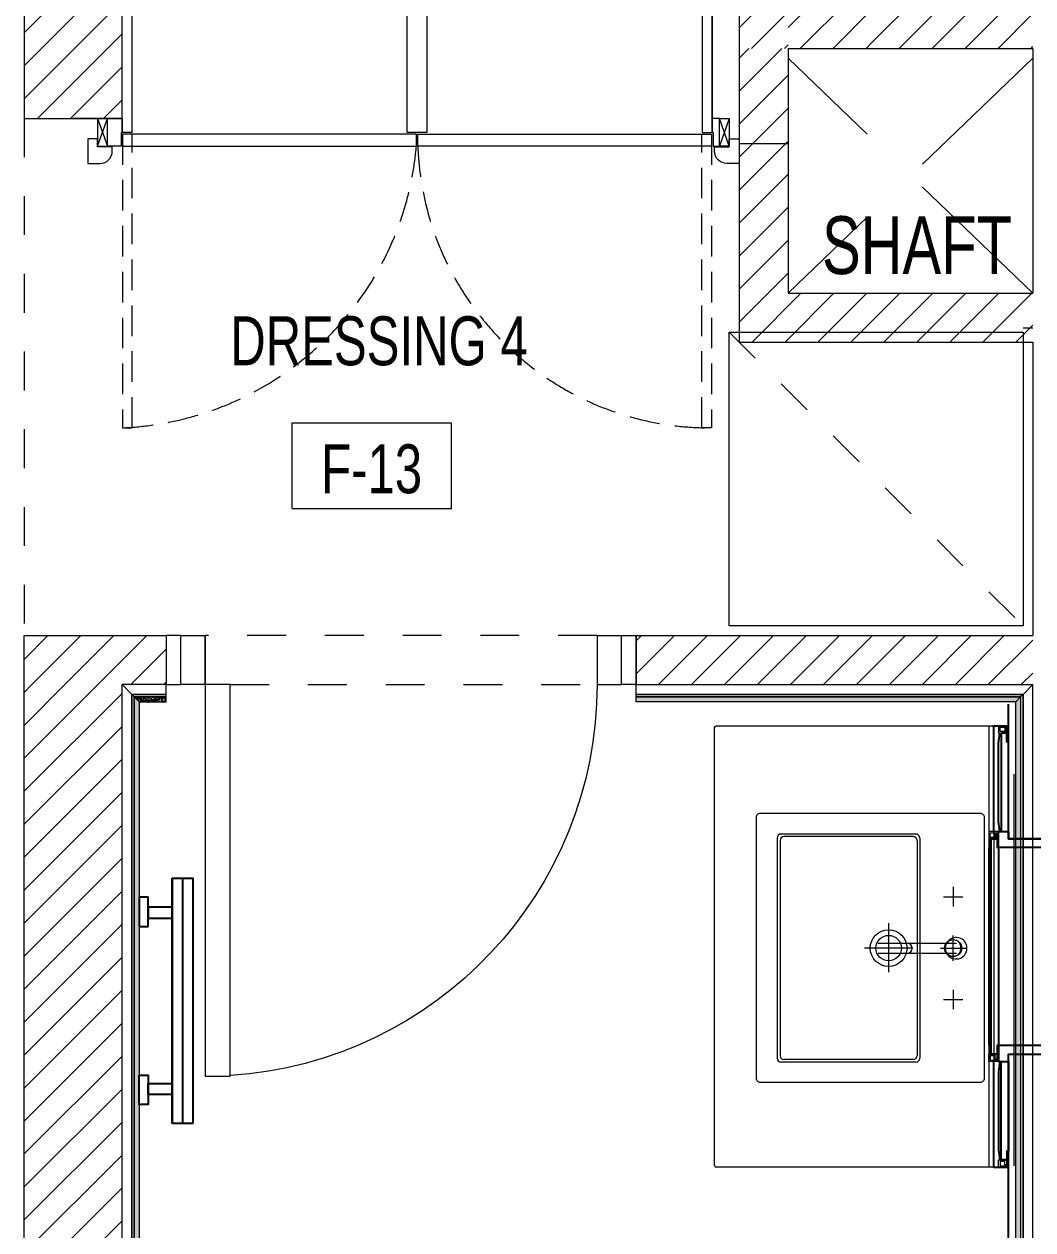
# Model space of a CAD drawing. Header units: millimetres. Extents: x -18512 to 101824, y -95768 to 52898.
# Drawn here: x 59908 to 61968, y -61091 to -58628 of the extents above; entities that cross this region are included whole.
import ezdxf

# ---------------------------------------------------------------- set-up
doc = ezdxf.new("R2010")
doc.units = ezdxf.units.MM
doc.header["$LTSCALE"] = 25
for name, pattern in [('CENTER2', [28.575, 19.05, -3.175, 3.175, -3.175]), ('Dash', [6.35, 3.175, -3.175]), ('Dash 3mm', [6, 3, -3]), ('DASHED', [0.75, 0.5, -0.25]), ('HIDDEN', [0.375, 0.25, -0.125])]:
    doc.linetypes.add(name, pattern=pattern)
doc.layers.get('0').update_dxf_attribs({"color": 254, "lineweight": 0})
for name, color, linetype in [('1_Wall finish', 2, 'Continuous'), ('2_Doors', 2, 'Continuous'), ('3_Joinery', 1, 'Continuous'), ('AR WALL HATCH', 8, 'Continuous'), ('HAT', 8, 'Continuous')]:
    doc.layers.add(name, color=color, linetype=linetype)
for name, color, linetype, lineweight in [('_FW_FUR_FIXED', 62, 'Continuous', 0), ('A-ANNO-TEXT', 2, 'Continuous', 9), ('A-AREA-IDEN', 2, 'Continuous', 9), ('A-DETL-MBND', 5, 'HIDDEN', 9), ('A-DOOR', 31, 'Continuous', 18), ('A-WOODEN DOOR FRAM', 9, 'Continuous', 9), ('A700-2 Joinery', 90, 'Continuous', 15), ('hatch', 252, 'Continuous', 0), ('I-FLR-TILE', 253, 'Continuous', 9), ('I-WALL', 2, 'Continuous', 9), ('Q-CASE', 31, 'Continuous', 13), ('Q-CASE-HDLN', 31, 'Dash 3mm', 13)]:
    doc.layers.add(name, color=color, linetype=linetype, lineweight=lineweight)
doc.styles.add('Arial Narrow_3', font='fi_9001f.ttf', dxfattribs={"width": 0.75, "height": 117.993921})
doc.styles.add('Arial Narrow_4', font='fi_9001f.ttf', dxfattribs={"width": 0.75, "height": 147.492401})
pattern_1 = [(37.5, (59229.075, -102497.3092), (-0.16000313, 4.89413237), [0, -3.8608, 0, -4.318, 0, -4.1275]), (7.5, (59229.075, -102497.309), (4.4952328, 7.168251), [0, -2.0828, 0, -3.4798, 0, -1.3335]), (327.5, (59225.951, -102497.3092), (7.9099237, 0.01437185), [0, -1.27, 0, -4.572, 0, -5.969]), (317.5, (59225.951, -102497.309), (7.6355645, 2.2292932), [0, -0.635, 0, -2.9972, 0, -3.429])]
pattern_2 = [(45, (59229.075, -102497.31), (-33.67596, 33.67596), [])]

# ---------------------------------------------------------------- blocks, each defined once
blk = doc.blocks.new('E  Naga_Single-Panel3 - NAGA-Formal Powder Room Door _WD04_-9060553-FIRST FLOOR PLAN')
at = {"layer": 'A-DOOR', "lineweight": 18}
for p, q in [((-400, 50), (-450, 50)), ((-400, 50), (-400, -50)), ((450, 50), (400, 50)), ((400, 50), (400, -50)), ((400, -50), (400, 50)), ((-400, -50), (-450, -50)), ((349, -850), (349, -50)), ((349, -50), (400, -50)), ((400, -50), (400, -850)), ((400, -50), (450, -50)), ((400, -850), (349, -850))]:
    blk.add_line(p, q, dxfattribs=at)
at = {"layer": 'A-DOOR'}
blk.add_arc((400, -50), 800, 180, 266.3449, dxfattribs=at)
blk = doc.blocks.new('M_NAGA Room Tag - Room Tag-1756429-FIRST FLOOR PLAN')
at = {"layer": 'A-AREA-IDEN'}
for p, q in [((-3.25, 1.75), (-3.25, -1.75)), ((-3.25, 1.75), (3.25, 1.75)), ((3.25, 1.75), (3.25, -1.75)), ((-3.25, -1.75), (3.25, -1.75))]:
    blk.add_line(p, q, dxfattribs=at)
blk = doc.blocks.new('M_Tall Cabinet-Single Door_2_1 - MASTER_S CLOSET-6643864-FIRST FLOOR PLAN_')
at = {"layer": 'Q-CASE'}
for p, q in [((318.7, 0), (-281.3, 0)), ((-281.3, 0), (-281.3, -600)), ((318.7, -600), (318.7, 0)), ((-281.3, -600), (318.7, -600))]:
    blk.add_line(p, q, dxfattribs=at)
at = {"layer": 'Q-CASE-HDLN'}
blk.add_line((-281.3, 0), (318.7, -600), dxfattribs=at)
blk = doc.blocks.new('gruyjruk')
at = {"layer": 'A700-2 Joinery', "elevation": 0}
blk.add_lwpolyline([(10393.5, 1765.8), (10383.5, 1765.8), (10383.5, 1756.8), (10397.5, 1756.8), (10397.5, 1786.8), (10400.5, 1786.8), (10400.5, 1753.8), (10380.5, 1753.8), (10380.5, 1768.8), (10396.5, 1768.8), (10396.5, 1758.8), (10393.5, 1758.8), (10393.5, 1768.8)], dxfattribs=at)
blk = doc.blocks.new('dffghdjh')
at = {"layer": '3_Joinery', "linetype": 'ByBlock'}
blk.add_line((33754, 8583), (33754, 9083), dxfattribs=at)
at = {"layer": '3_Joinery', "linetype": 'ByBlock', "elevation": 0}
for points in [[(33732.5, 9083), (33732.5, 8583)], [(33775.5, 9083), (33775.5, 8583)]]:
    blk.add_lwpolyline(points, dxfattribs=at)
at = {"layer": '3_Joinery', "linetype": 'ByBlock'}
for points in [[(33732.5, 9083), (33732.5, 8583), (33775.5, 8583), (33775.5, 9083)], [(33842.5, 8984.6), (33824.3, 8984.6), (33824.3, 9044.7), (33842.5, 9044.7)], [(33824.3, 9001.7), (33775.5, 9001.7), (33775.5, 9024.3), (33824.3, 9024.3)], [(33842.5, 8681.5), (33824.3, 8681.5), (33824.3, 8621.3), (33842.5, 8621.3)], [(33824.3, 8664.3), (33775.5, 8664.3), (33775.5, 8641.7), (33824.3, 8641.7)]]:
    blk.add_lwpolyline(points, close=True, dxfattribs=at)
blk = doc.blocks.new('031555030')
at = {"color": 8, "linetype": 'CENTER2', "ltscale": 30}
for p, q in [((170.6, 381.9), (170.6, 421.9)), ((275.6, 375.9), (275.6, 427.9)), ((380.6, 381.9), (380.6, 421.9)), ((150.6, 401.9), (190.6, 401.9)), ((301.6, 401.9), (249.6, 401.9)), ((360.6, 401.9), (400.6, 401.9)), ((275.6, 319.4), (275.6, 220.8)), ((224.9, 270.1), (324.8, 270.1))]:
    blk.add_line(p, q, dxfattribs=at)
at = {"linetype": 'Continuous'}
for p, q in [((42.6, 325.7), (42.6, 50.4)), ((50.6, 333.7), (500.5, 333.7)), ((55.8, 328.1), (495.4, 328.1)), ((508.5, 325.7), (508.5, 50.4)), ((47.8, 320.1), (47.8, 56.6)), ((503.4, 320.1), (503.4, 56.6)), ((50.6, 42.4), (500.5, 42.4)), ((55.8, 48.6), (495.4, 48.6))]:
    blk.add_line(p, q, dxfattribs=at)
blk.add_lwpolyline([(8, 465), (542, 465, -0.414214), (550, 457), (550, 8, -0.414214), (542, 0), (8, 0, -0.414214), (0, 8), (0, 457, -0.414214)], format="xyb", close=True)
for centre, radius in [((275.6, 401.9), 17.5), ((275.6, 270.1), 37.5), ((275.6, 270.1), 26)]:
    blk.add_circle(centre, radius, dxfattribs=at)
for centre, start, end in [((50.6, 325.7), 90, 180), ((55.8, 320.1), 90, 180), ((495.4, 320.1), 0, 90), ((500.5, 325.7), 0, 90), ((50.6, 50.4), 180, 270), ((55.8, 56.6), 180, 270), ((495.4, 56.6), 270, 0), ((500.5, 50.4), 270, 0)]:
    blk.add_arc(centre, 8, start, end, dxfattribs=at)

msp = doc.modelspace()

# ---------------------------------------------------------------- hatches: boundary and pattern name
at = {"layer": 'AR WALL HATCH', "lineweight": 5}
h = msp.add_hatch(dxfattribs=at)
h.set_pattern_fill('ANSI31', color=256, scale=15, style=0)
h.set_pattern_definition([(45, (59224.075, -102807.31), (-33.67596, 33.67596), [])])
h.paths.add_polyline_path([(61368.1, -58277.4), (61468.1, -58277.4), (61468.1, -58677.4), (61368.1, -58677.4)])
h = msp.add_hatch(dxfattribs=at)
h.set_pattern_fill('ANSI31', color=256, scale=15, style=0)
h.set_pattern_definition(pattern_2)
h.paths.add_polyline_path([(59908.1, -58487.4), (60108.1, -58487.4), (60108.1, -58820.4), (59908.1, -58820.4)])
h = msp.add_hatch(dxfattribs=at)
h.set_pattern_fill('ANSI31', color=256, scale=15, style=0)
h.set_pattern_definition(pattern_2)
h.paths.add_polyline_path([(61968.1, -58527.4), (61968.1, -58677.4), (61638.1, -58677.4), (61638.1, -58527.4), (61948.1, -58527.4)], flags=0)
h = msp.add_hatch(dxfattribs=at)
h.set_pattern_fill('ANSI31', color=256, scale=15, style=0)
h.set_pattern_definition(pattern_2)
h.paths.add_polyline_path([(61638.1, -58577.4), (61638.1, -58677.4), (61468.1, -58677.4), (61468.1, -58579.9), (61593.4, -58577.4)])
h = msp.add_hatch(dxfattribs=at)
h.set_pattern_fill('ANSI31', color=256, scale=15, style=0)
h.set_pattern_definition([(45, (59229.075, -102796.924), (-33.67596, 33.67596), [])])
h.paths.add_polyline_path([(61468.1, -59177.3), (61968.1, -59177.3), (61968.1, -59277.3), (61368.1, -59277.3), (61368.1, -58677.4), (61468.1, -58677.4)])
h = msp.add_hatch(dxfattribs=at)
h.set_pattern_fill('ANSI31', color=256, scale=15, style=0)
h.set_pattern_definition(pattern_2)
h.paths.add_polyline_path([(60198.1, -59876.9), (60198.1, -59976.9), (59908.1, -59976.9), (59908.1, -59876.9)])
h.paths.add_polyline_path([(61158.1, -59976.9), (61158.1, -59876.9), (61968.1, -59876.9), (61968.1, -59976.9)])
h = msp.add_hatch(dxfattribs=at)
h.set_pattern_fill('ANSI31', color=256, scale=15, style=0)
h.set_pattern_definition(pattern_2)
h.paths.add_polyline_path([(60108.1, -59976.9), (60108.1, -62582.4), (59908.1, -62582.4), (59908.1, -59976.9)], flags=0)
at = {"layer": 'HAT'}
h = msp.add_hatch(dxfattribs=at)
h.set_pattern_fill('AR-SAND', color=256, scale=0.1, style=0)
h.set_pattern_definition(pattern_1)
h.paths.add_polyline_path([(60133.1, -62801.9), (60133.1, -60001.9), (60143.1, -60011.9), (60143.1, -62791.9)])
h = msp.add_hatch(dxfattribs=at)
h.set_pattern_fill('AR-SAND', color=256, scale=0.1, style=0)
h.set_pattern_definition(pattern_1)
h.paths.add_polyline_path([(60198.1, -60001.9), (60133.1, -60001.9), (60143.1, -60011.9), (60198.1, -60011.9)])
h = msp.add_hatch(dxfattribs=at)
h.set_pattern_fill('AR-SAND', color=256, scale=0.1, style=0)
h.set_pattern_definition(pattern_1)
h.paths.add_polyline_path([(61158.1, -60001.9), (61943.1, -60001.9), (61933.1, -60011.9), (61158.1, -60011.9)])
h = msp.add_hatch(dxfattribs=at)
h.set_pattern_fill('AR-SAND', color=256, scale=0.1, style=0)
h.set_pattern_definition(pattern_1)
h.paths.add_polyline_path([(61943.1, -62801.9), (61933.1, -62791.9), (61933.1, -60011.9), (61943.1, -60001.9)])

# ---------------------------------------------------------------- linework, layer by layer
at = {"color": 252, "lineweight": 5}
msp.add_line((61968.1, -59249), (61948.1, -59249), dxfattribs=at)
at = {"color": 252, "lineweight": 9}
msp.add_line((61929.1, -60160), (61929.1, -60960), dxfattribs=at)
at = {"color": 1, "elevation": 0}
for points in [[(61812, -60505.5), (61652, -60505.5)], [(61652, -60525.3), (61812, -60525.3)]]:
    msp.add_lwpolyline(points, dxfattribs=at)
at = {"color": 1}
for centre, radius, start, end in [((61712, -60515.4, 0), 9.91, 270, 90), ((61811.6, -60515.4, 0), 22, 206.7588, 153.2412)]:
    msp.add_arc(centre, radius, start, end, dxfattribs=at)
at = {"layer": '1_Wall finish', "color": 1}
for p, q in [((61888.1, -60061, 0), (61918.1, -60061, 0)), ((61888.1, -60962.8, 0), (61918.1, -60962.8, 0))]:
    msp.add_line(p, q, dxfattribs=at)
at = {"layer": '1_Wall finish', "elevation": 0}
msp.add_lwpolyline([(61918.2, -61814.1), (61918.1, -60731.9), (62068.1, -60731.9), (62068.1, -60291.9), (61918.1, -60291.9), (61918.1, -60016.9)], dxfattribs=at)
at = {"layer": '1_Wall finish', "color": 2, "elevation": 0}
for points in [[(61918.1, -60291.9), (61918.1, -60016.9)], [(61918.1, -62791.9), (61918.1, -60745.8)]]:
    msp.add_lwpolyline(points, dxfattribs=at)
at = {"layer": '1_Wall finish', "color": 1, "elevation": 0}
for points in [[(61888.1, -60276.9), (61888.1, -60061)], [(61888.1, -60962.8), (61888.1, -60747)]]:
    msp.add_lwpolyline(points, dxfattribs=at)
at = {"layer": '2_Doors', "color": 240, "elevation": 0}
for points in [[(61903.1, -60276.4), (61900.7, -60276.4), (61898.1, -60256.4), (61898.1, -60096.5), (61900.6, -60076.5), (61903.1, -60076.5), (61903.1, -60276.4)], [(61883.1, -60292.4), (61880.7, -60292.4), (61878.2, -60312.4), (61878.2, -60711.4), (61880.6, -60731.4), (61883.1, -60731.4), (61883.1, -60292.4)], [(61903.1, -60747.4), (61900.7, -60747.4), (61898.1, -60767.4), (61898.1, -60927.3), (61900.6, -60947.3), (61903.1, -60947.3), (61903.1, -60747.4)]]:
    msp.add_lwpolyline(points, dxfattribs=at)
at = {"layer": '3_Joinery', "color": 2}
for p, q in [((61918.1, -60291.9, 0), (61918.1, -60061, 0)), ((61918.1, -60962.8, 0), (61918.1, -60731.9, 0))]:
    msp.add_line(p, q, dxfattribs=at)
at = {"layer": '3_Joinery', "color": 2, "elevation": 0}
for points in [[(61918.1, -60094), (61915.1, -60094), (61915.1, -60076), (61903.1, -60076), (61903.1, -60276.9), (61918.1, -60276.9), (61918.1, -60094)], [(61895.1, -60731.9), (61883.1, -60731.9), (61883.1, -60291.9), (61895.1, -60291.9), (61895.1, -60309.9), (61898.1, -60309.9), (61898.1, -60713.9), (61895.1, -60713.9), (61895.1, -60731.9)], [(61918.1, -60929.8), (61915.1, -60929.8), (61915.1, -60947.8), (61903.1, -60947.8), (61903.1, -60746.9), (61918.1, -60746.9), (61918.1, -60929.8)]]:
    msp.add_lwpolyline(points, dxfattribs=at)
for points in [[(61898.1, -60309.9), (61898.1, -60276.9), (61918.1, -60276.9), (61918.1, -60291.9), (62048.1, -60291.9), (62048.1, -60309.9)], [(61898.1, -60713.9), (61898.1, -60746.9), (61918.1, -60746.9), (61918.1, -60731.9), (62048.1, -60731.9), (62048.1, -60713.9)]]:
    msp.add_lwpolyline(points, close=True, dxfattribs=at)
at = {"layer": '_FW_FUR_FIXED'}
for p, q in [((60058.1, -58820.4), (60078.1, -58877.4)), ((60058.1, -58877.4), (60078.1, -58820.4)), ((61348.1, -58820.4), (61328.1, -58877.4)), ((61348.1, -58877.4), (61328.1, -58820.4))]:
    msp.add_line(p, q, dxfattribs=at)
for points in [[(60108.1, -58277.4), (60128.1, -58277.4), (60128.1, -58289.1), (60117.6, -58289.1), (60117.6, -58297.6), (60128.1, -58297.6), (60128.1, -58849.4), (60108.1, -58849.4)], [(60690.6, -58277.4), (60730.6, -58277.4), (60730.6, -58289.1), (60720.1, -58289.1), (60720.1, -58297.6), (60730.6, -58297.6), (60730.6, -58849.4), (60690.6, -58849.4), (60690.6, -58297.6), (60701.1, -58297.6), (60701.1, -58289.1), (60690.6, -58289.1)], [(61313.1, -58277.4), (61293.1, -58277.4), (61293.1, -58289.1), (61303.6, -58289.1), (61303.6, -58297.6), (61293.1, -58297.6), (61293.1, -58849.4), (61313.1, -58849.4)], [(60058.1, -58877.4), (60078.1, -58877.4), (60078.1, -58820.4), (60058.1, -58820.4)], [(60106.1, -58849.4), (60106.1, -58877.4), (60078.1, -58877.4), (60078.1, -58820.4), (60106.1, -58820.4), (60108.1, -58820.4), (60108.1, -58849.4)], [(61315.1, -58849.4), (61315.1, -58877.4), (61328.1, -58877.4), (61328.1, -58820.4), (61315.1, -58820.4), (61313.1, -58820.4), (61313.1, -58849.4)], [(61348.1, -58877.4), (61328.1, -58877.4), (61328.1, -58820.4), (61348.1, -58820.4)], [(60109.1, -58877.4), (60709.1, -58877.4), (60709.1, -58852.4), (60109.1, -58852.4)], [(60109.1, -58877.4), (60709.1, -58877.4), (60709.1, -58852.4), (60109.1, -58852.4)], [(61312.1, -58877.4), (60712.1, -58877.4), (60712.1, -58852.4), (61312.1, -58852.4)], [(61312.1, -58877.4), (60712.1, -58877.4), (60712.1, -58852.4), (61312.1, -58852.4)]]:
    msp.add_lwpolyline(points, close=True, dxfattribs=at)
for points in [[(60058.1, -58862.4), (60038.1, -58862.4), (60038.1, -58912.4), (60063.1, -58912.4, 0.414214), (60088.1, -58887.4), (60088.1, -58878.4), (60058.1, -58878.4)], [(61348.1, -58862.4), (61368.1, -58862.4), (61368.1, -58912.4), (61343.1, -58912.4, -0.414214), (61318.1, -58887.4), (61318.1, -58878.4), (61348.1, -58878.4)]]:
    msp.add_lwpolyline(points, format="xyb", close=True, dxfattribs=at)
at = {"layer": '_FW_FUR_FIXED', "color": 9, "linetype": 'DASHED', "ltscale": 5}
for points in [[(60129.1, -59452.4), (60129.1, -58852.4), (60109.1, -58852.4), (60109.1, -59452.4)], [(61292.1, -59452.4), (61292.1, -58852.4), (61312.1, -58852.4), (61312.1, -59452.4)]]:
    msp.add_lwpolyline(points, close=True, dxfattribs=at)
at = {"layer": '_FW_FUR_FIXED', "lineweight": 9}
for points in [[(61318.2, -60064.7), (61319.1, -60062.2), (61321.1, -60061)], [(61318.2, -60959.1), (61318.2, -60064.7)], [(61321.1, -60061), (61918.1, -60061)], [(61878.2, -60061), (61878.2, -60962.8)], [(61888.1, -60064.7), (61887.1, -60062.2), (61885.2, -60061)], [(61888.1, -60064.7), (61888.1, -60959.1)], [(61805, -60532.4), (61813.9, -60529.4), (61819.9, -60523.4), (61821.9, -60515.4), (61819.9, -60506.4), (61813.9, -60500.4), (61805, -60498.4), (61797, -60500.4), (61791.1, -60506.4), (61788.1, -60515.4), (61791.1, -60523.4), (61797, -60529.4), (61805, -60532.4)], [(61318.2, -60959.1), (61319.1, -60961.6), (61321.1, -60962.8)], [(61918.2, -60962.8), (61321.1, -60962.8)], [(61885.2, -60962.8), (61887.1, -60961.6), (61888.1, -60959.1)]]:
    msp.add_lwpolyline(points, dxfattribs=at)
at = {"layer": '_FW_FUR_FIXED', "color": 9, "linetype": 'DASHED', "ltscale": 5}
for centre, radius, start, end in [((60081.5, -58823), 630, 272.514, 355.0483), ((61308.9, -58855.2), 597.2, 182.1266, 270.3111)]:
    msp.add_arc(centre, radius, start, end, dxfattribs=at)
at = {"layer": 'A-DETL-MBND', "ltscale": 50}
for p, q in [((61968.1, -59177.3), (61468.1, -58697.4)), ((61968.1, -58697.4), (61468.1, -59177.3))]:
    msp.add_line(p, q, dxfattribs=at)
at = {"layer": 'A-WOODEN DOOR FRAM'}
for points in [[(60228.1, -59876.9), (60198.1, -59876.9), (60198.1, -59976.9), (60228.1, -59976.9)], [(61128.1, -59876.9), (61158.1, -59876.9), (61158.1, -59976.9), (61128.1, -59976.9)]]:
    msp.add_lwpolyline(points, close=True, dxfattribs=at)
at = {"layer": 'hatch', "linetype": 'Dash', "lineweight": 9}
for p, q in [((59908.1, -58820.4), (59908.1, -59876.9)), ((61078.1, -59876.9), (60278.1, -59876.9)), ((60329.1, -59976.9), (61078.1, -59976.9))]:
    msp.add_line(p, q, dxfattribs=at)
at = {"layer": 'I-FLR-TILE', "lineweight": 13}
for points in [[(60108.1, -62826.9), (60108.1, -59976.9), (60128.1, -59996.9), (60128.1, -62806.9)], [(60198.1, -59976.9), (60108.1, -59976.9), (60128.1, -59996.9), (60198.1, -59996.9)], [(61158.1, -59976.9), (61968.1, -59976.9), (61948.1, -59996.9), (61158.1, -59996.9)], [(61948.1, -62806.9), (61968.1, -62826.9), (61968.1, -59976.9), (61948.1, -59996.9)], [(60128.1, -62806.9), (60128.1, -59996.9), (60133.1, -60001.9), (60133.1, -62801.9)], [(60198.1, -59996.9), (60128.1, -59996.9), (60133.1, -60001.9), (60198.1, -60001.9)], [(60133.1, -62801.9), (60133.1, -60001.9), (60143.1, -60011.9), (60143.1, -62791.9)], [(60198.1, -60001.9), (60133.1, -60001.9), (60143.1, -60011.9), (60198.1, -60011.9)], [(61158.1, -59996.9), (61948.1, -59996.9), (61943.1, -60001.9), (61158.1, -60001.9)], [(61158.1, -60001.9), (61943.1, -60001.9), (61933.1, -60011.9), (61158.1, -60011.9)], [(61943.1, -62801.9), (61933.1, -62791.9), (61933.1, -60011.9), (61943.1, -60001.9)], [(61948.1, -59996.9), (61943.1, -60001.9), (61943.1, -62801.9), (61948.1, -62806.9)]]:
    msp.add_lwpolyline(points, close=True, dxfattribs=at)
at = {"layer": 'I-WALL'}
for p, q in [((60108.1, -58820.4), (60108.1, -57977.4)), ((59908.1, -58077.4), (59908.1, -58820.4)), ((61313.1, -58277.4), (61313.1, -58849.4)), ((61368.1, -58277.4), (61368.1, -58677.4)), ((61368.1, -58677.4), (61368.1, -59277.3)), ((61468.1, -58677.4), (61468.1, -59177.3)), ((59908.1, -58820.4), (60108.1, -58820.4)), ((60108.1, -58820.4), (60008.1, -58820.4)), ((61468.1, -58872.4), (61368.1, -58872.4)), ((61468.1, -59177.3), (61968.1, -59177.3)), ((61368.1, -59277.3), (61968.1, -59277.3)), ((61968.1, -59476.9), (61968.1, -59876.9)), ((59908.1, -59876.9), (60198.1, -59876.9)), ((59908.1, -62962.4), (59908.1, -59876.9)), ((60198.1, -59876.9), (60198.1, -59976.9)), ((61158.1, -59976.9), (61158.1, -59876.9)), ((61158.1, -59876.9), (61368.1, -59876.9)), ((61368.1, -59876.9), (61968.1, -59876.9)), ((60108.1, -62826.9), (60108.1, -59976.9)), ((60198.1, -59976.9), (60108.1, -59976.9)), ((61158.1, -59976.9), (61968.1, -59976.9))]:
    msp.add_line(p, q, dxfattribs=at)
for points in [[(61468.1, -58677.4), (61968.1, -58677.4), (61968.1, -59177.3)], [(61968.1, -59277.3), (61968.1, -59476.9)]]:
    msp.add_lwpolyline(points, dxfattribs=at)

# ---------------------------------------------------------------- block references
at = {"color": 6, "xscale": -1, "rotation": 180}
for p in [(51517.7, -58307.1, 0), (51497.7, -58523.1, 0)]:
    msp.add_blockref('gruyjruk', p, dxfattribs=at)
at = {"color": 252, "lineweight": 9, "extrusion": (0, 0, -1), "xscale": -1, "zscale": -1, "rotation": 89.99999999999993}
msp.add_blockref('031555030', (-61403.5, -60239.5, 0), dxfattribs=at)
at = {"color": 6, "lineweight": 0, "rotation": 180}
msp.add_blockref('dffghdjh', (93985.7, -51789.8), dxfattribs=at)
at = {"color": 6}
for p in [(51497.7, -62500.7, 0), (51517.7, -62716.6, 0)]:
    msp.add_blockref('gruyjruk', p, dxfattribs=at)
at = {"layer": 'A-AREA-IDEN', "lineweight": 18, "xscale": -49.99999999999998, "yscale": 49.99999999999998, "zscale": 49.99999999999998, "rotation": 180}
msp.add_blockref('M_NAGA Room Tag - Room Tag-1756429-FIRST FLOOR PLAN', (60618.2, -59529.5), dxfattribs=at)
at = {"layer": 'A-DOOR', "xscale": -1}
msp.add_blockref('E  Naga_Single-Panel3 - NAGA-Formal Powder Room Door _WD04_-9060553-FIRST FLOOR PLAN', (60678.1, -59926.9), dxfattribs=at)
at = {"layer": 'Q-CASE', "xscale": -1, "rotation": 90}
msp.add_blockref('M_Tall Cabinet-Single Door_2_1 - MASTER_S CLOSET-6643864-FIRST FLOOR PLAN_', (61348.1, -59538.1), dxfattribs=at)

# ---------------------------------------------------------------- texts
at = {"layer": 'A-ANNO-TEXT', "color": 7, "lineweight": 20, "insert": (61537.6, -59140), "char_height": 117.99, "width": 387.36, "attachment_point": 7, "line_spacing_factor": 0.968573, "style": 'Arial Narrow_3'}
msp.add_mtext('SHAFT', dxfattribs=at)
at = {"layer": 'A-AREA-IDEN', "lineweight": 18, "char_height": 100, "width": 889.2, "attachment_point": 8, "line_spacing_factor": 0.968573, "style": 'Arial Narrow_4'}
for s, insert in [('DRESSING 4', (60632.8, -59326.1)), ('F-13', (60617.8, -59587.5))]:
    msp.add_mtext(s, dxfattribs=dict(at, insert=insert))

doc.saveas('drawing.dxf')
